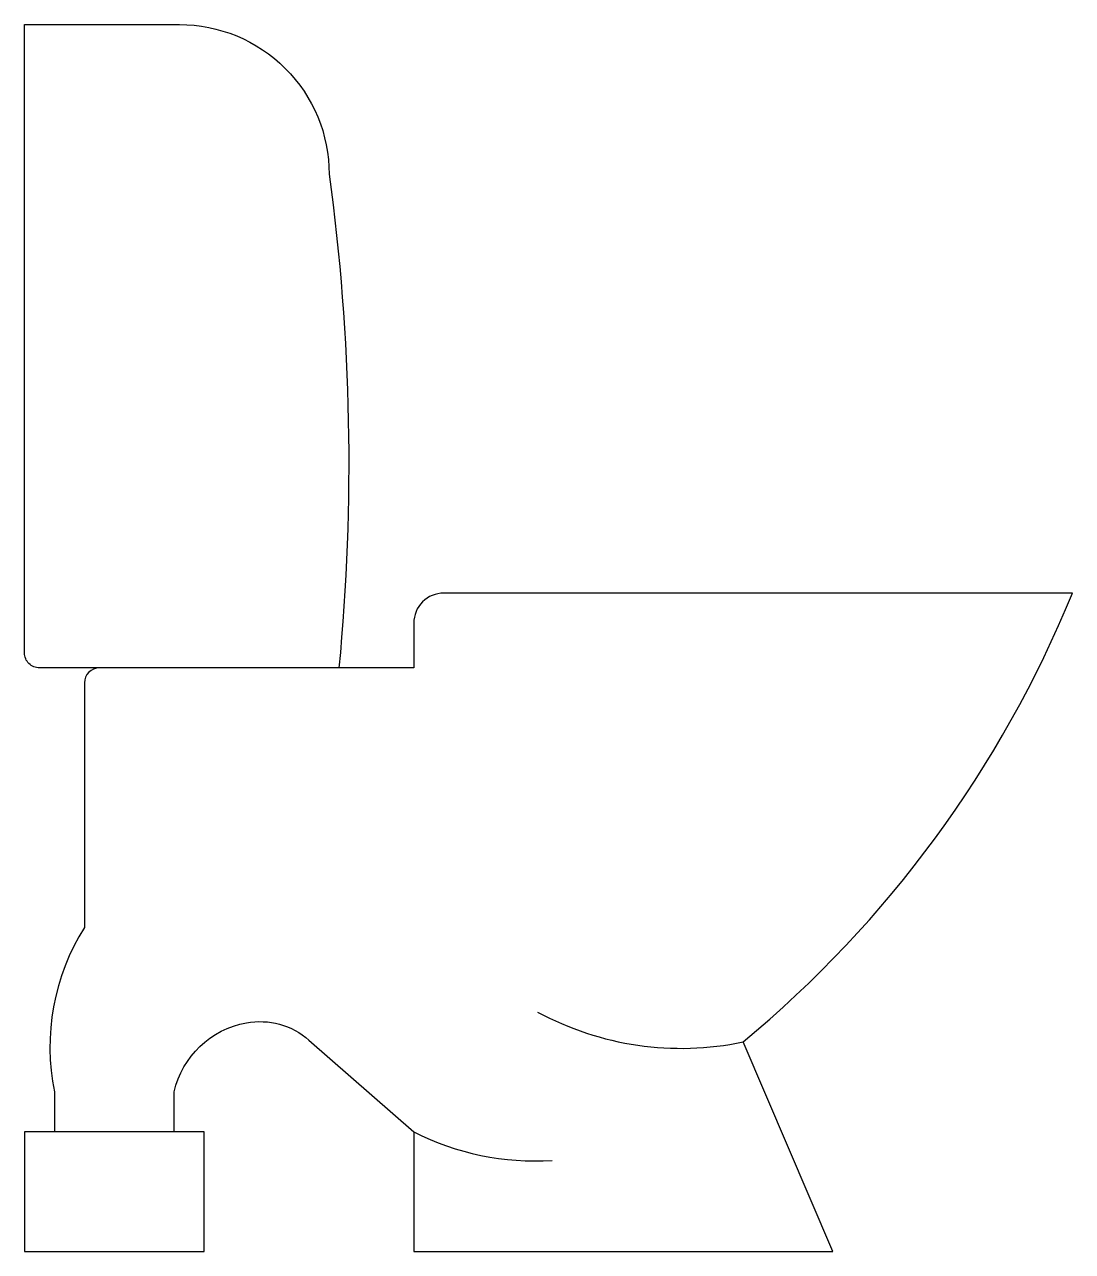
# Model space of a CAD drawing. Extents: x 0 to 0.7, y 0 to 0.82.
import ezdxf

# ---------------------------------------------------------------- set-up
doc = ezdxf.new("R2010")
doc.units = 0
doc.layers.add('SN', color=7, linetype='CONTINUOUS')

msp = doc.modelspace()

# ---------------------------------------------------------------- linework, layer by layer
at = {"layer": 'SN', "color": 0}
for p, q in [((0.04, 0.38), (0.04, 0.21656)), ((0.02, 0.10676), (0.02, 0.08)), ((0, 0.08), (0, 0)), ((0.12, 0.08), (0, 0.08)), ((0.12, 0), (0.12, 0.08)), ((0, 0), (0.12, 0))]:
    msp.add_line(p, q, dxfattribs=at)
msp.add_lwpolyline([(0.1, 0.08), (0.1, 0.10676, -0.300743), (0.14817, 0.15283, -0.228275), (0.18999, 0.14126), (0.26, 0.08), (0.26, 0), (0.54, 0), (0.48, 0.14, 0.123106), (0.7, 0.44), (0.28, 0.44, 0.414214), (0.26, 0.42), (0.26, 0.39), (0.01, 0.39, -0.414214), (0, 0.4), (0, 0.82), (0.10348, 0.82, -0.414214), (0.20348, 0.72, -0.057702), (0.21, 0.39)], format="xyb", dxfattribs=at)
for centre, radius, start, end in [((0.05, 0.38), 0.01, 90, 180), ((0.16685, 0.13674), 0.14988, 147.81782, 191.53525), ((0.43873, 0.33761), 0.20187, 241.6048, 281.79622), ((0.34112, 0.23864), 0.17818, 242.91755, 273.62515)]:
    msp.add_arc(centre, radius, start, end, dxfattribs=at)

doc.saveas('drawing.dxf')
